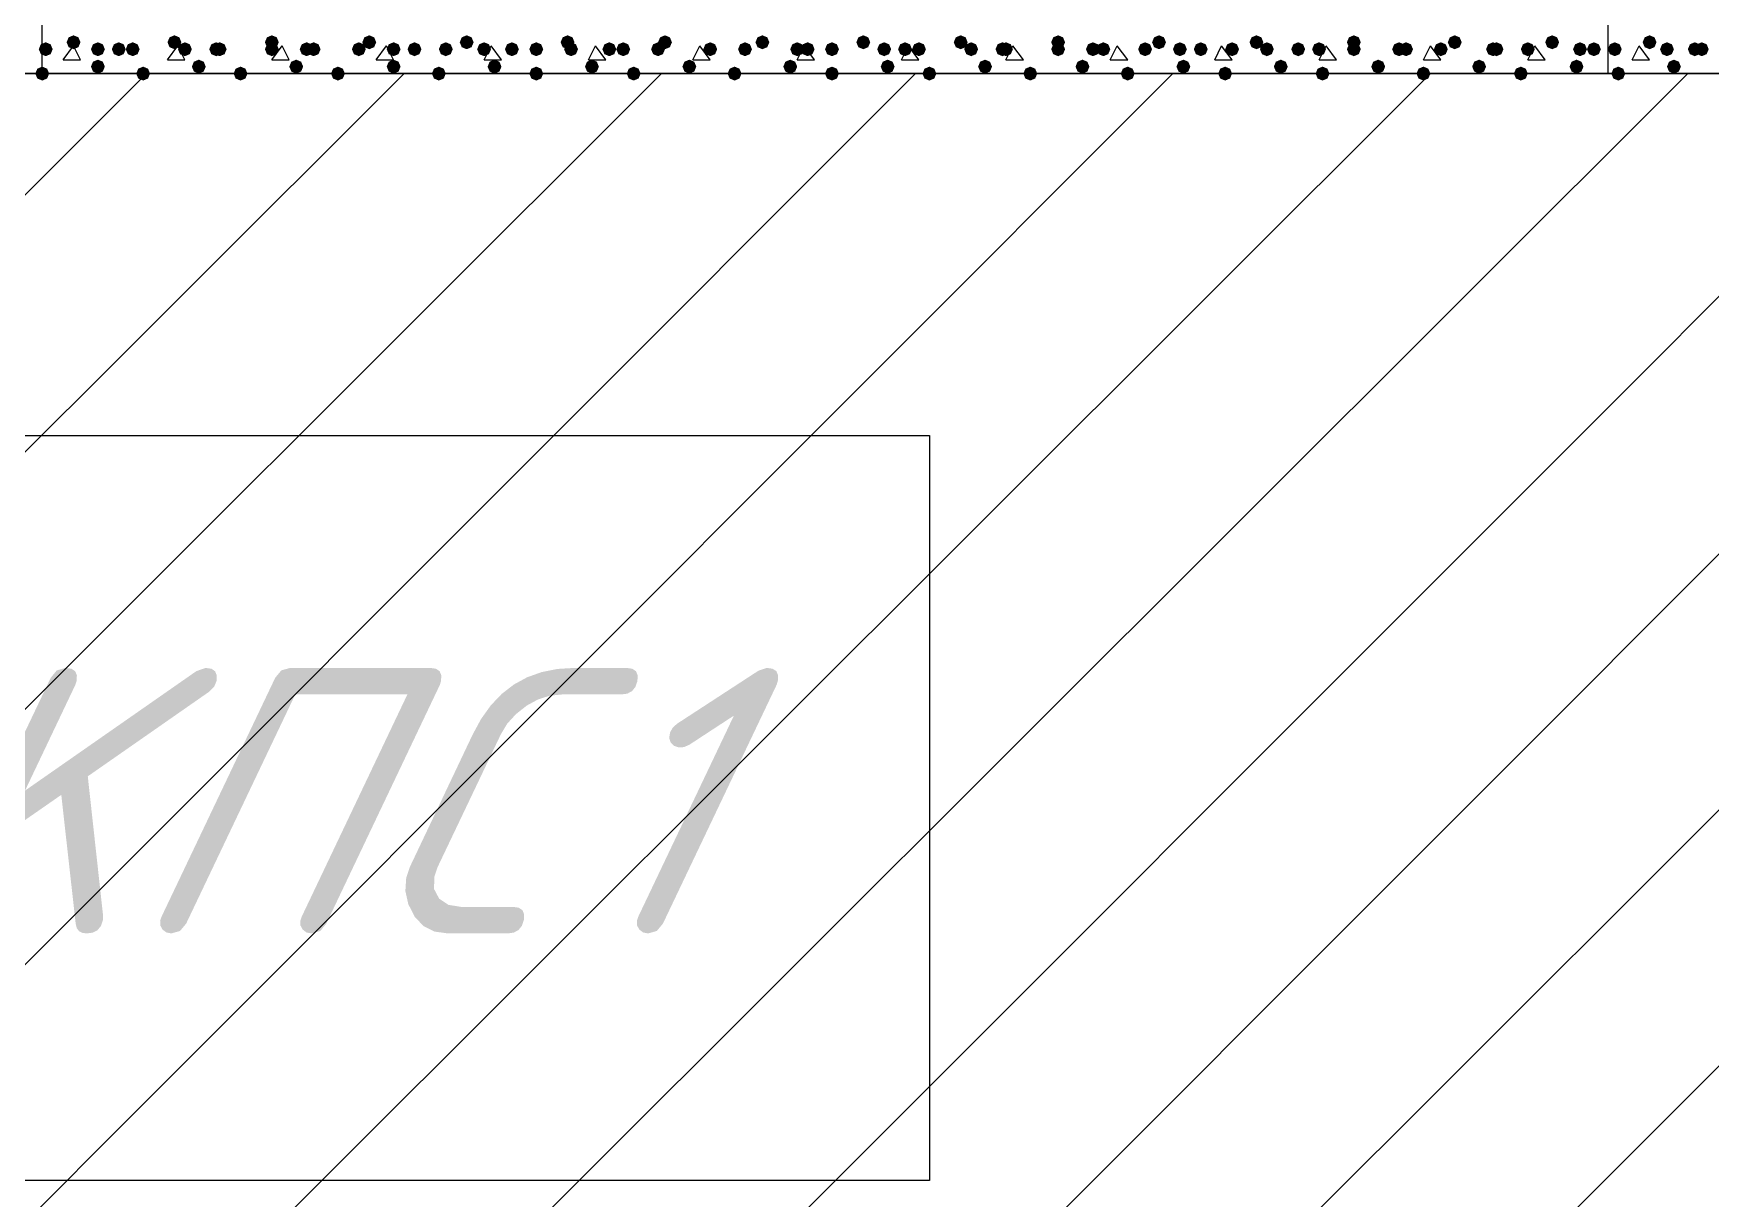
# Model space of a CAD drawing. Header units: millimetres. Extents: x 0 to 420, y 0 to 297.
# Drawn here: x 217.06 to 237.47, y 185.46 to 199.62 of the extents above; entities that cross this region are included whole.
import ezdxf

# ---------------------------------------------------------------- set-up
doc = ezdxf.new("R2010")
doc.units = ezdxf.units.MM
doc.layers.get('0').update_dxf_attribs({"linetype": 'CONTINUOUS'})

msp = doc.modelspace()

# ---------------------------------------------------------------- hatches: boundary and pattern name
at = {"true_color": 0x000008}
for points in [[(217.635667, 199.517), (217.610796, 199.457204), (217.551, 199.432333), (217.491204, 199.457204), (217.466333, 199.517), (217.491204, 199.576796), (217.551, 199.601667), (217.610796, 199.576796)], [(218.863333, 199.517), (218.838462, 199.457204), (218.778667, 199.432333), (218.718871, 199.457204), (218.694, 199.517), (218.718871, 199.576796), (218.778667, 199.601667), (218.838462, 199.576796)], [(220.048667, 199.517), (220.023796, 199.457204), (219.964, 199.432333), (219.904204, 199.457204), (219.879333, 199.517), (219.904204, 199.576796), (219.964, 199.601667), (220.023796, 199.576796)], [(221.234, 199.517), (221.209129, 199.457204), (221.149333, 199.432333), (221.089538, 199.457204), (221.064667, 199.517), (221.089537, 199.576796), (221.149333, 199.601667), (221.209129, 199.576796)], [(222.419333, 199.517), (222.394463, 199.457204), (222.334667, 199.432333), (222.274871, 199.457204), (222.25, 199.517), (222.274871, 199.576796), (222.334667, 199.601667), (222.394462, 199.576796)], [(223.647, 199.517), (223.622129, 199.457204), (223.562333, 199.432333), (223.502537, 199.457204), (223.477667, 199.517), (223.502537, 199.576796), (223.562333, 199.601667), (223.622129, 199.576796)], [(224.832333, 199.517), (224.807462, 199.457204), (224.747667, 199.432333), (224.687871, 199.457204), (224.663, 199.517), (224.687871, 199.576796), (224.747667, 199.601667), (224.807462, 199.576796)], [(226.017667, 199.517), (225.992796, 199.457204), (225.933, 199.432333), (225.873204, 199.457204), (225.848333, 199.517), (225.873204, 199.576796), (225.933, 199.601667), (225.992796, 199.576796)], [(227.245333, 199.517), (227.220462, 199.457204), (227.160667, 199.432333), (227.100871, 199.457204), (227.076, 199.517), (227.100871, 199.576796), (227.160667, 199.601667), (227.220462, 199.576796)], [(228.430667, 199.517), (228.405796, 199.457204), (228.346, 199.432333), (228.286204, 199.457204), (228.261333, 199.517), (228.286204, 199.576796), (228.346, 199.601667), (228.405796, 199.576796)], [(229.616, 199.517), (229.591129, 199.457204), (229.531333, 199.432333), (229.471538, 199.457204), (229.446667, 199.517), (229.471537, 199.576796), (229.531333, 199.601667), (229.591129, 199.576796)], [(230.843667, 199.517), (230.818796, 199.457204), (230.759, 199.432333), (230.699204, 199.457204), (230.674333, 199.517), (230.699204, 199.576796), (230.759, 199.601667), (230.818796, 199.576796)], [(232.029, 199.517), (232.004129, 199.457204), (231.944333, 199.432333), (231.884538, 199.457204), (231.859667, 199.517), (231.884537, 199.576796), (231.944333, 199.601667), (232.004129, 199.576796)], [(233.214333, 199.517), (233.189462, 199.457204), (233.129667, 199.432333), (233.069871, 199.457204), (233.045, 199.517), (233.069871, 199.576796), (233.129667, 199.601667), (233.189462, 199.576796)], [(234.442, 199.517), (234.417129, 199.457204), (234.357333, 199.432333), (234.297537, 199.457204), (234.272667, 199.517), (234.297537, 199.576796), (234.357333, 199.601667), (234.417129, 199.576796)], [(235.627333, 199.517), (235.602463, 199.457204), (235.542667, 199.432333), (235.482871, 199.457204), (235.458, 199.517), (235.482871, 199.576796), (235.542667, 199.601667), (235.602462, 199.576796)], [(217.297, 199.432333), (217.272129, 199.372537), (217.212333, 199.347667), (217.152537, 199.372537), (217.127667, 199.432333), (217.152537, 199.492129), (217.212333, 199.517), (217.272129, 199.492129)], [(217.932, 199.432333), (217.907129, 199.372537), (217.847333, 199.347667), (217.787537, 199.372537), (217.762667, 199.432333), (217.787537, 199.492129), (217.847333, 199.517), (217.907129, 199.492129)], [(218.186, 199.432333), (218.161129, 199.372537), (218.101333, 199.347667), (218.041538, 199.372537), (218.016667, 199.432333), (218.041537, 199.492129), (218.101333, 199.517), (218.161129, 199.492129)], [(218.355333, 199.432333), (218.330462, 199.372537), (218.270667, 199.347667), (218.210871, 199.372537), (218.186, 199.432333), (218.210871, 199.492129), (218.270667, 199.517), (218.330462, 199.492129)], [(218.990333, 199.432333), (218.965462, 199.372537), (218.905667, 199.347667), (218.845871, 199.372537), (218.821, 199.432333), (218.845871, 199.492129), (218.905667, 199.517), (218.965462, 199.492129)], [(219.371333, 199.432333), (219.346462, 199.372537), (219.286667, 199.347667), (219.226871, 199.372537), (219.202, 199.432333), (219.226871, 199.492129), (219.286667, 199.517), (219.346462, 199.492129)], [(219.413667, 199.432333), (219.388796, 199.372537), (219.329, 199.347667), (219.269204, 199.372537), (219.244333, 199.432333), (219.269204, 199.492129), (219.329, 199.517), (219.388796, 199.492129)], [(220.048667, 199.432333), (220.023796, 199.372537), (219.964, 199.347667), (219.904204, 199.372537), (219.879333, 199.432333), (219.904204, 199.492129), (219.964, 199.517), (220.023796, 199.492129)], [(220.472, 199.432333), (220.447129, 199.372537), (220.387333, 199.347667), (220.327538, 199.372537), (220.302667, 199.432333), (220.327537, 199.492129), (220.387333, 199.517), (220.447129, 199.492129)], [(220.556667, 199.432333), (220.531796, 199.372537), (220.472, 199.347667), (220.412204, 199.372537), (220.387333, 199.432333), (220.412204, 199.492129), (220.472, 199.517), (220.531796, 199.492129)], [(221.107, 199.432333), (221.082129, 199.372537), (221.022333, 199.347667), (220.962538, 199.372537), (220.937667, 199.432333), (220.962537, 199.492129), (221.022333, 199.517), (221.082129, 199.492129)], [(221.530333, 199.432333), (221.505462, 199.372537), (221.445667, 199.347667), (221.385871, 199.372537), (221.361, 199.432333), (221.385871, 199.492129), (221.445667, 199.517), (221.505462, 199.492129)], [(221.784333, 199.432333), (221.759462, 199.372537), (221.699667, 199.347667), (221.639871, 199.372537), (221.615, 199.432333), (221.639871, 199.492129), (221.699667, 199.517), (221.759462, 199.492129)], [(222.165333, 199.432333), (222.140462, 199.372537), (222.080667, 199.347667), (222.020871, 199.372537), (221.996, 199.432333), (222.020871, 199.492129), (222.080667, 199.517), (222.140462, 199.492129)], [(222.631, 199.432333), (222.606129, 199.372537), (222.546333, 199.347667), (222.486538, 199.372537), (222.461667, 199.432333), (222.486537, 199.492129), (222.546333, 199.517), (222.606129, 199.492129)], [(222.969667, 199.432333), (222.944796, 199.372537), (222.885, 199.347667), (222.825204, 199.372537), (222.800333, 199.432333), (222.825204, 199.492129), (222.885, 199.517), (222.944796, 199.492129)], [(223.266, 199.432333), (223.241129, 199.372537), (223.181333, 199.347667), (223.121538, 199.372537), (223.096667, 199.432333), (223.121537, 199.492129), (223.181333, 199.517), (223.241129, 199.492129)], [(223.689333, 199.432333), (223.664463, 199.372537), (223.604667, 199.347667), (223.544871, 199.372537), (223.52, 199.432333), (223.544871, 199.492129), (223.604667, 199.517), (223.664462, 199.492129)], [(224.155, 199.432333), (224.130129, 199.372537), (224.070333, 199.347667), (224.010538, 199.372537), (223.985667, 199.432333), (224.010537, 199.492129), (224.070333, 199.517), (224.130129, 199.492129)], [(224.324333, 199.432333), (224.299463, 199.372537), (224.239667, 199.347667), (224.179871, 199.372537), (224.155, 199.432333), (224.179871, 199.492129), (224.239667, 199.517), (224.299462, 199.492129)], [(224.747667, 199.432333), (224.722796, 199.372537), (224.663, 199.347667), (224.603204, 199.372537), (224.578333, 199.432333), (224.603204, 199.492129), (224.663, 199.517), (224.722796, 199.492129)], [(225.382667, 199.432333), (225.357796, 199.372537), (225.298, 199.347667), (225.238204, 199.372537), (225.213333, 199.432333), (225.238204, 199.492129), (225.298, 199.517), (225.357796, 199.492129)], [(225.382667, 199.432333), (225.357796, 199.372537), (225.298, 199.347667), (225.238204, 199.372537), (225.213333, 199.432333), (225.238204, 199.492129), (225.298, 199.517), (225.357796, 199.492129)], [(225.806, 199.432333), (225.781129, 199.372537), (225.721333, 199.347667), (225.661538, 199.372537), (225.636667, 199.432333), (225.661537, 199.492129), (225.721333, 199.517), (225.781129, 199.492129)], [(226.441, 199.432333), (226.416129, 199.372537), (226.356333, 199.347667), (226.296538, 199.372537), (226.271667, 199.432333), (226.296537, 199.492129), (226.356333, 199.517), (226.416129, 199.492129)], [(226.568, 199.432333), (226.543129, 199.372537), (226.483333, 199.347667), (226.423538, 199.372537), (226.398667, 199.432333), (226.423537, 199.492129), (226.483333, 199.517), (226.543129, 199.492129)], [(226.864333, 199.432333), (226.839463, 199.372537), (226.779667, 199.347667), (226.719871, 199.372537), (226.695, 199.432333), (226.719871, 199.492129), (226.779667, 199.517), (226.839462, 199.492129)], [(227.499333, 199.432333), (227.474463, 199.372537), (227.414667, 199.347667), (227.354871, 199.372537), (227.33, 199.432333), (227.354871, 199.492129), (227.414667, 199.517), (227.474462, 199.492129)], [(227.753333, 199.432333), (227.728462, 199.372537), (227.668667, 199.347667), (227.608871, 199.372537), (227.584, 199.432333), (227.608871, 199.492129), (227.668667, 199.517), (227.728462, 199.492129)], [(227.922667, 199.432333), (227.897796, 199.372537), (227.838, 199.347667), (227.778204, 199.372537), (227.753333, 199.432333), (227.778204, 199.492129), (227.838, 199.517), (227.897796, 199.492129)], [(228.557667, 199.432333), (228.532796, 199.372537), (228.473, 199.347667), (228.413204, 199.372537), (228.388333, 199.432333), (228.413204, 199.492129), (228.473, 199.517), (228.532796, 199.492129)], [(228.938667, 199.432333), (228.913796, 199.372537), (228.854, 199.347667), (228.794204, 199.372537), (228.769333, 199.432333), (228.794204, 199.492129), (228.854, 199.517), (228.913796, 199.492129)], [(228.981, 199.432333), (228.956129, 199.372537), (228.896333, 199.347667), (228.836538, 199.372537), (228.811667, 199.432333), (228.836537, 199.492129), (228.896333, 199.517), (228.956129, 199.492129)], [(229.616, 199.432333), (229.591129, 199.372537), (229.531333, 199.347667), (229.471538, 199.372537), (229.446667, 199.432333), (229.471537, 199.492129), (229.531333, 199.517), (229.591129, 199.492129)], [(230.039333, 199.432333), (230.014462, 199.372537), (229.954667, 199.347667), (229.894871, 199.372537), (229.87, 199.432333), (229.894871, 199.492129), (229.954667, 199.517), (230.014462, 199.492129)], [(230.166333, 199.432333), (230.141462, 199.372537), (230.081667, 199.347667), (230.021871, 199.372537), (229.997, 199.432333), (230.021871, 199.492129), (230.081667, 199.517), (230.141462, 199.492129)], [(230.674333, 199.432333), (230.649463, 199.372537), (230.589667, 199.347667), (230.529871, 199.372537), (230.505, 199.432333), (230.529871, 199.492129), (230.589667, 199.517), (230.649462, 199.492129)], [(231.097667, 199.432333), (231.072796, 199.372537), (231.013, 199.347667), (230.953204, 199.372537), (230.928333, 199.432333), (230.953204, 199.492129), (231.013, 199.517), (231.072796, 199.492129)], [(231.351667, 199.432333), (231.326796, 199.372537), (231.267, 199.347667), (231.207204, 199.372537), (231.182333, 199.432333), (231.207204, 199.492129), (231.267, 199.517), (231.326796, 199.492129)], [(231.732667, 199.432333), (231.707796, 199.372537), (231.648, 199.347667), (231.588204, 199.372537), (231.563333, 199.432333), (231.588204, 199.492129), (231.648, 199.517), (231.707796, 199.492129)], [(232.156, 199.432333), (232.131129, 199.372537), (232.071333, 199.347667), (232.011538, 199.372537), (231.986667, 199.432333), (232.011537, 199.492129), (232.071333, 199.517), (232.131129, 199.492129)], [(232.537, 199.432333), (232.512129, 199.372537), (232.452333, 199.347667), (232.392538, 199.372537), (232.367667, 199.432333), (232.392537, 199.492129), (232.452333, 199.517), (232.512129, 199.492129)], [(232.791, 199.432333), (232.766129, 199.372537), (232.706333, 199.347667), (232.646538, 199.372537), (232.621667, 199.432333), (232.646537, 199.492129), (232.706333, 199.517), (232.766129, 199.492129)], [(233.214333, 199.432333), (233.189462, 199.372537), (233.129667, 199.347667), (233.069871, 199.372537), (233.045, 199.432333), (233.069871, 199.492129), (233.129667, 199.517), (233.189462, 199.492129)], [(233.764667, 199.432333), (233.739796, 199.372537), (233.68, 199.347667), (233.620204, 199.372537), (233.595333, 199.432333), (233.620204, 199.492129), (233.68, 199.517), (233.739796, 199.492129)], [(233.849333, 199.432333), (233.824462, 199.372537), (233.764667, 199.347667), (233.704871, 199.372537), (233.68, 199.432333), (233.704871, 199.492129), (233.764667, 199.517), (233.824462, 199.492129)], [(234.272667, 199.432333), (234.247796, 199.372537), (234.188, 199.347667), (234.128204, 199.372537), (234.103333, 199.432333), (234.128204, 199.492129), (234.188, 199.517), (234.247796, 199.492129)], [(234.907667, 199.432333), (234.882796, 199.372537), (234.823, 199.347667), (234.763204, 199.372537), (234.738333, 199.432333), (234.763204, 199.492129), (234.823, 199.517), (234.882796, 199.492129)], [(234.95, 199.432333), (234.925129, 199.372537), (234.865333, 199.347667), (234.805538, 199.372537), (234.780667, 199.432333), (234.805537, 199.492129), (234.865333, 199.517), (234.925129, 199.492129)], [(235.331, 199.432333), (235.306129, 199.372537), (235.246333, 199.347667), (235.186538, 199.372537), (235.161667, 199.432333), (235.186537, 199.492129), (235.246333, 199.517), (235.306129, 199.492129)], [(235.966, 199.432333), (235.941129, 199.372537), (235.881333, 199.347667), (235.821538, 199.372537), (235.796667, 199.432333), (235.821537, 199.492129), (235.881333, 199.517), (235.941129, 199.492129)], [(236.135333, 199.432333), (236.110462, 199.372537), (236.050667, 199.347667), (235.990871, 199.372537), (235.966, 199.432333), (235.990871, 199.492129), (236.050667, 199.517), (236.110462, 199.492129)], [(217.254667, 199.136), (217.229796, 199.076204), (217.17, 199.051333), (217.110204, 199.076204), (217.085333, 199.136), (217.110204, 199.195796), (217.17, 199.220667), (217.229796, 199.195796)], [(217.932, 199.220667), (217.907129, 199.160871), (217.847333, 199.136), (217.787537, 199.160871), (217.762667, 199.220667), (217.787537, 199.280462), (217.847333, 199.305333), (217.907129, 199.280463)], [(218.482333, 199.136), (218.457462, 199.076204), (218.397667, 199.051333), (218.337871, 199.076204), (218.313, 199.136), (218.337871, 199.195796), (218.397667, 199.220667), (218.457462, 199.195796)], [(219.159667, 199.220667), (219.134796, 199.160871), (219.075, 199.136), (219.015204, 199.160871), (218.990333, 199.220667), (219.015204, 199.280462), (219.075, 199.305333), (219.134796, 199.280463)], [(219.667667, 199.136), (219.642796, 199.076204), (219.583, 199.051333), (219.523204, 199.076204), (219.498333, 199.136), (219.523204, 199.195796), (219.583, 199.220667), (219.642796, 199.195796)], [(220.345, 199.220667), (220.320129, 199.160871), (220.260333, 199.136), (220.200538, 199.160871), (220.175667, 199.220667), (220.200537, 199.280462), (220.260333, 199.305333), (220.320129, 199.280463)], [(220.853, 199.136), (220.828129, 199.076204), (220.768333, 199.051333), (220.708538, 199.076204), (220.683667, 199.136), (220.708537, 199.195796), (220.768333, 199.220667), (220.828129, 199.195796)], [(221.530333, 199.220667), (221.505462, 199.160871), (221.445667, 199.136), (221.385871, 199.160871), (221.361, 199.220667), (221.385871, 199.280462), (221.445667, 199.305333), (221.505462, 199.280463)], [(222.080667, 199.136), (222.055796, 199.076204), (221.996, 199.051333), (221.936204, 199.076204), (221.911333, 199.136), (221.936204, 199.195796), (221.996, 199.220667), (222.055796, 199.195796)], [(222.758, 199.220667), (222.733129, 199.160871), (222.673333, 199.136), (222.613538, 199.160871), (222.588667, 199.220667), (222.613537, 199.280462), (222.673333, 199.305333), (222.733129, 199.280463)], [(223.266, 199.136), (223.241129, 199.076204), (223.181333, 199.051333), (223.121538, 199.076204), (223.096667, 199.136), (223.121537, 199.195796), (223.181333, 199.220667), (223.241129, 199.195796)], [(223.943333, 199.220667), (223.918462, 199.160871), (223.858667, 199.136), (223.798871, 199.160871), (223.774, 199.220667), (223.798871, 199.280462), (223.858667, 199.305333), (223.918462, 199.280463)], [(224.451333, 199.136), (224.426462, 199.076204), (224.366667, 199.051333), (224.306871, 199.076204), (224.282, 199.136), (224.306871, 199.195796), (224.366667, 199.220667), (224.426462, 199.195796)], [(225.128667, 199.220667), (225.103796, 199.160871), (225.044, 199.136), (224.984204, 199.160871), (224.959333, 199.220667), (224.984204, 199.280462), (225.044, 199.305333), (225.103796, 199.280463)], [(225.679, 199.136), (225.654129, 199.076204), (225.594333, 199.051333), (225.534538, 199.076204), (225.509667, 199.136), (225.534537, 199.195796), (225.594333, 199.220667), (225.654129, 199.195796)], [(226.356333, 199.220667), (226.331462, 199.160871), (226.271667, 199.136), (226.211871, 199.160871), (226.187, 199.220667), (226.211871, 199.280462), (226.271667, 199.305333), (226.331462, 199.280463)], [(226.864333, 199.136), (226.839463, 199.076204), (226.779667, 199.051333), (226.719871, 199.076204), (226.695, 199.136), (226.719871, 199.195796), (226.779667, 199.220667), (226.839462, 199.195796)], [(227.541667, 199.220667), (227.516796, 199.160871), (227.457, 199.136), (227.397204, 199.160871), (227.372333, 199.220667), (227.397204, 199.280462), (227.457, 199.305333), (227.516796, 199.280463)], [(228.049667, 199.136), (228.024796, 199.076204), (227.965, 199.051333), (227.905204, 199.076204), (227.880333, 199.136), (227.905204, 199.195796), (227.965, 199.220667), (228.024796, 199.195796)], [(228.727, 199.220667), (228.702129, 199.160871), (228.642333, 199.136), (228.582538, 199.160871), (228.557667, 199.220667), (228.582537, 199.280462), (228.642333, 199.305333), (228.702129, 199.280463)], [(229.277333, 199.136), (229.252462, 199.076204), (229.192667, 199.051333), (229.132871, 199.076204), (229.108, 199.136), (229.132871, 199.195796), (229.192667, 199.220667), (229.252462, 199.195796)], [(229.912333, 199.220667), (229.887462, 199.160871), (229.827667, 199.136), (229.767871, 199.160871), (229.743, 199.220667), (229.767871, 199.280462), (229.827667, 199.305333), (229.887462, 199.280463)], [(230.462667, 199.136), (230.437796, 199.076204), (230.378, 199.051333), (230.318204, 199.076204), (230.293333, 199.136), (230.318204, 199.195796), (230.378, 199.220667), (230.437796, 199.195796)], [(231.14, 199.220667), (231.115129, 199.160871), (231.055333, 199.136), (230.995538, 199.160871), (230.970667, 199.220667), (230.995537, 199.280462), (231.055333, 199.305333), (231.115129, 199.280463)], [(231.648, 199.136), (231.623129, 199.076204), (231.563333, 199.051333), (231.503537, 199.076204), (231.478667, 199.136), (231.503537, 199.195796), (231.563333, 199.220667), (231.623129, 199.195796)], [(232.325333, 199.220667), (232.300462, 199.160871), (232.240667, 199.136), (232.180871, 199.160871), (232.156, 199.220667), (232.180871, 199.280462), (232.240667, 199.305333), (232.300462, 199.280463)], [(232.833333, 199.136), (232.808462, 199.076204), (232.748667, 199.051333), (232.688871, 199.076204), (232.664, 199.136), (232.688871, 199.195796), (232.748667, 199.220667), (232.808462, 199.195796)], [(233.510667, 199.220667), (233.485796, 199.160871), (233.426, 199.136), (233.366204, 199.160871), (233.341333, 199.220667), (233.366204, 199.280462), (233.426, 199.305333), (233.485796, 199.280463)], [(234.061, 199.136), (234.036129, 199.076204), (233.976333, 199.051333), (233.916538, 199.076204), (233.891667, 199.136), (233.916537, 199.195796), (233.976333, 199.220667), (234.036129, 199.195796)], [(234.738333, 199.220667), (234.713462, 199.160871), (234.653667, 199.136), (234.593871, 199.160871), (234.569, 199.220667), (234.593871, 199.280462), (234.653667, 199.305333), (234.713462, 199.280463)], [(235.246333, 199.136), (235.221462, 199.076204), (235.161667, 199.051333), (235.101871, 199.076204), (235.077, 199.136), (235.101871, 199.195796), (235.161667, 199.220667), (235.221462, 199.195796)], [(235.923667, 199.220667), (235.898796, 199.160871), (235.839, 199.136), (235.779204, 199.160871), (235.754333, 199.220667), (235.779204, 199.280462), (235.839, 199.305333), (235.898796, 199.280463)]]:
    msp.add_hatch(color=0, dxfattribs=at).paths.add_polyline_path(points, flags=0)
at = {"true_color": 0x000007}
for points in [[(236.812667, 199.517), (236.787796, 199.457204), (236.728, 199.432333), (236.668204, 199.457204), (236.643333, 199.517), (236.668204, 199.576796), (236.728, 199.601667), (236.787796, 199.576796)], [(236.389333, 199.432333), (236.364463, 199.372537), (236.304667, 199.347667), (236.244871, 199.372537), (236.22, 199.432333), (236.244871, 199.492129), (236.304667, 199.517), (236.364462, 199.492129)], [(237.024333, 199.432333), (236.999462, 199.372537), (236.939667, 199.347667), (236.879871, 199.372537), (236.855, 199.432333), (236.879871, 199.492129), (236.939667, 199.517), (236.999462, 199.492129)], [(237.363, 199.432333), (237.338129, 199.372537), (237.278333, 199.347667), (237.218538, 199.372537), (237.193667, 199.432333), (237.218537, 199.492129), (237.278333, 199.517), (237.338129, 199.492129)], [(237.447667, 199.432333), (237.422796, 199.372537), (237.363, 199.347667), (237.303204, 199.372537), (237.278333, 199.432333), (237.303204, 199.492129), (237.363, 199.517), (237.422796, 199.492129)], [(236.431667, 199.136), (236.406796, 199.076204), (236.347, 199.051333), (236.287204, 199.076204), (236.262333, 199.136), (236.287204, 199.195796), (236.347, 199.220667), (236.406796, 199.195796)], [(237.109, 199.220667), (237.084129, 199.160871), (237.024333, 199.136), (236.964538, 199.160871), (236.939667, 199.220667), (236.964537, 199.280462), (237.024333, 199.305333), (237.084129, 199.280463)], [(217.401739, 190.364731), (216.705003, 189.880764), (216.189617, 188.79928), (216.114651, 188.7095), (216.008267, 188.679666), (215.94908, 188.691379), (215.901882, 188.72707), (215.873908, 188.778333), (215.873219, 188.836211), (215.890858, 188.885269), (217.273306, 191.78852), (217.347307, 191.878575), (217.455207, 191.908685), (217.525186, 191.898677), (217.570618, 191.868722), (217.591555, 191.818923), (217.58805, 191.749384), (217.573167, 191.703082), (216.960767, 190.416545), (219.045463, 191.869549), (219.158462, 191.908685), (219.228113, 191.898565), (219.273322, 191.86824), (219.294035, 191.81776), (219.290203, 191.747179), (219.261195, 191.677795), (219.205316, 191.622053), (217.7242, 190.590178), (217.911062, 188.89023), (217.907755, 188.838416), (217.883363, 188.768963), (217.842436, 188.719353), (217.784972, 188.689588), (217.710971, 188.679666), (217.656797, 188.686814), (217.616575, 188.708329), (217.590203, 188.744313), (217.577577, 188.79487)], [(221.612885, 191.585673), (220.248627, 191.585673), (218.921301, 188.79928), (218.846335, 188.7095), (218.739951, 188.679666), (218.680764, 188.691379), (218.633566, 188.72707), (218.605592, 188.778333), (218.604903, 188.836211), (218.622542, 188.885269), (220.00499, 191.78852), (220.078991, 191.878575), (220.186891, 191.908685), (221.890146, 191.908685), (221.959806, 191.898677), (222.005075, 191.868722), (222.025952, 191.818923), (222.022438, 191.749384), (222.008658, 191.703082), (220.626761, 188.79928), (220.553311, 188.7095), (220.445962, 188.679666), (220.386293, 188.691379), (220.339026, 188.72707), (220.311328, 188.778333), (220.310914, 188.836211), (220.328002, 188.885269)], [(222.898731, 189.002678), (222.968374, 188.992558), (223.013522, 188.962233), (223.034072, 188.911753), (223.02992, 188.841172), (223.005219, 188.770358), (222.964188, 188.719905), (222.906827, 188.689708), (222.833137, 188.679666), (222.107186, 188.679666), (221.944913, 188.70199), (221.810288, 188.768963), (221.703257, 188.880584), (221.62377, 189.036853), (221.58863, 189.196155), (221.598966, 189.357109), (221.642512, 189.486645), (222.408701, 191.101155), (222.51159, 191.290314), (222.629264, 191.454294), (222.761732, 191.593082), (222.908998, 191.706665), (223.071069, 191.795029), (223.247952, 191.858163), (223.439653, 191.896052), (223.646179, 191.908685), (224.280077, 191.908685), (224.349728, 191.898565), (224.394936, 191.86824), (224.41565, 191.81776), (224.411817, 191.747179), (224.387116, 191.676365), (224.346085, 191.625912), (224.288724, 191.595715), (224.215033, 191.585673), (223.491839, 191.585673), (223.345603, 191.570687), (223.20376, 191.525728), (223.066361, 191.450797), (222.933458, 191.345894), (222.826867, 191.229312), (222.750454, 191.101155), (221.980958, 189.486645), (221.940168, 189.367031), (221.938101, 189.219099), (221.999699, 189.102999), (222.112216, 189.027621), (222.26318, 189.002678)], [(225.586435, 191.328807), (225.043487, 190.973824), (224.978168, 190.945299), (224.914503, 190.942405), (224.856074, 190.961835), (224.815836, 191.001936), (224.798472, 191.057195), (224.809221, 191.123203), (224.840916, 191.181494), (224.895762, 191.23069), (225.88354, 191.873958), (225.987719, 191.908685), (226.057698, 191.898677), (226.10313, 191.868722), (226.124068, 191.818923), (226.120562, 191.749384), (226.106231, 191.703082), (224.72268, 188.79928), (224.647508, 188.7095), (224.54133, 188.679666), (224.48235, 188.691379), (224.434946, 188.72707), (224.406972, 188.778333), (224.406283, 188.836211), (224.42337, 188.885269)]]:
    msp.add_hatch(color=0, dxfattribs=at).paths.add_polyline_path(points, flags=0)
at = {"true_color": 0x0000ff}
h = msp.add_hatch(color=0, dxfattribs=at)
edge = h.paths.add_edge_path(flags=0)
edge.add_line((205.613, 180.086), (224.705333, 199.136))

# ---------------------------------------------------------------- linework, layer by layer
at = {"color": 0, "true_color": 0x0000fd}
msp.add_lwpolyline([(33.528, 180.086), (377.486333, 180.086), (377.486333, 199.136), (215.053333, 199.136), (215.053333, 220.345), (195.961, 220.345), (195.961, 199.136), (33.528, 199.136)], close=True, dxfattribs=at)
at = {"color": 0, "true_color": 0x000007}
for points in [[(33.528002, 199.135999), (195.961001, 199.135999), (195.961001, 220.344999), (215.053334, 220.344999), (215.053334, 199.135999), (377.486334, 199.135999), (377.486334, 180.085999), (33.528002, 180.085999)], [(215.053333, 201.252667), (215.053333, 199.136), (217.17, 199.136), (217.17, 201.252667)], [(236.22, 201.252667), (236.22, 199.136), (238.336667, 199.136), (238.336667, 201.252667)], [(211.878334, 194.733333), (227.965001, 194.733333), (227.965001, 185.673999), (211.878334, 185.673999)]]:
    msp.add_lwpolyline(points, close=True, dxfattribs=at)
at = {"color": 0, "true_color": 0x000008}
for points in [[(217.424, 199.305333), (217.551, 199.474667)], [(217.635667, 199.305333), (217.551, 199.474667)], [(218.694, 199.305333), (218.821, 199.474667)], [(218.905667, 199.305333), (218.821, 199.474667)], [(219.964, 199.305333), (220.091, 199.474667)], [(220.175667, 199.305333), (220.091, 199.474667)], [(221.234, 199.305333), (221.361, 199.474667)], [(221.445667, 199.305333), (221.361, 199.474667)], [(222.546333, 199.305333), (222.631, 199.474667)], [(222.758, 199.305333), (222.631, 199.474667)], [(223.816333, 199.305333), (223.901, 199.474667)], [(224.028, 199.305333), (223.901, 199.474667)], [(225.086333, 199.305333), (225.171, 199.474667)], [(225.298, 199.305333), (225.171, 199.474667)], [(226.356333, 199.305333), (226.441, 199.474667)], [(226.568, 199.305333), (226.441, 199.474667)], [(227.626333, 199.305333), (227.711, 199.474667)], [(227.838, 199.305333), (227.711, 199.474667)], [(228.896333, 199.305333), (228.981, 199.474667)], [(229.108, 199.305333), (228.981, 199.474667)], [(230.166333, 199.305333), (230.251, 199.474667)], [(230.378, 199.305333), (230.251, 199.474667)], [(231.436333, 199.305333), (231.521, 199.474667)], [(231.648, 199.305333), (231.521, 199.474667)], [(232.706333, 199.305333), (232.791, 199.474667)], [(232.918, 199.305333), (232.791, 199.474667)], [(233.976333, 199.305333), (234.061, 199.474667)], [(234.188, 199.305333), (234.061, 199.474667)], [(235.246333, 199.305333), (235.331, 199.474667)], [(235.458, 199.305333), (235.331, 199.474667)], [(217.424, 199.305333), (217.635667, 199.305333)], [(218.694, 199.305333), (218.905667, 199.305333)], [(219.964, 199.305333), (220.175667, 199.305333)], [(221.234, 199.305333), (221.445667, 199.305333)], [(222.546333, 199.305333), (222.758, 199.305333)], [(223.816333, 199.305333), (224.028, 199.305333)], [(225.086333, 199.305333), (225.298, 199.305333)], [(226.356333, 199.305333), (226.568, 199.305333)], [(227.626333, 199.305333), (227.838, 199.305333)], [(228.896333, 199.305333), (229.108, 199.305333)], [(230.166333, 199.305333), (230.378, 199.305333)], [(231.436333, 199.305333), (231.648, 199.305333)], [(232.706333, 199.305333), (232.918, 199.305333)], [(233.976333, 199.305333), (234.188, 199.305333)], [(235.246333, 199.305333), (235.458, 199.305333)]]:
    msp.add_lwpolyline(points, dxfattribs=at)
at = {"color": 0, "true_color": 0x000007}
for points in [[(236.516333, 199.305333), (236.601, 199.474667)], [(236.728, 199.305333), (236.601, 199.474667)], [(236.516333, 199.305333), (236.728, 199.305333)], [(217.17, 199.136), (236.22, 199.136)]]:
    msp.add_lwpolyline(points, dxfattribs=at)
at = {"color": 0, "true_color": 0x000002}
for points in [[(199.39, 180.086), (218.44, 199.136)], [(202.480333, 180.086), (221.572667, 199.136)], [(205.613, 180.086), (224.705333, 199.136)], [(208.745667, 180.086), (227.795667, 199.136)], [(211.878333, 180.086), (230.928333, 199.136)], [(214.968667, 180.086), (234.061, 199.136)], [(218.101333, 180.086), (237.193667, 199.136)], [(221.234, 180.086), (240.284, 199.136)], [(224.366667, 180.086), (243.416667, 199.136)], [(227.457, 180.086), (246.549333, 199.136)], [(230.589667, 180.086), (249.639667, 199.136)]]:
    msp.add_lwpolyline(points, dxfattribs=at)

doc.saveas('drawing.dxf')
